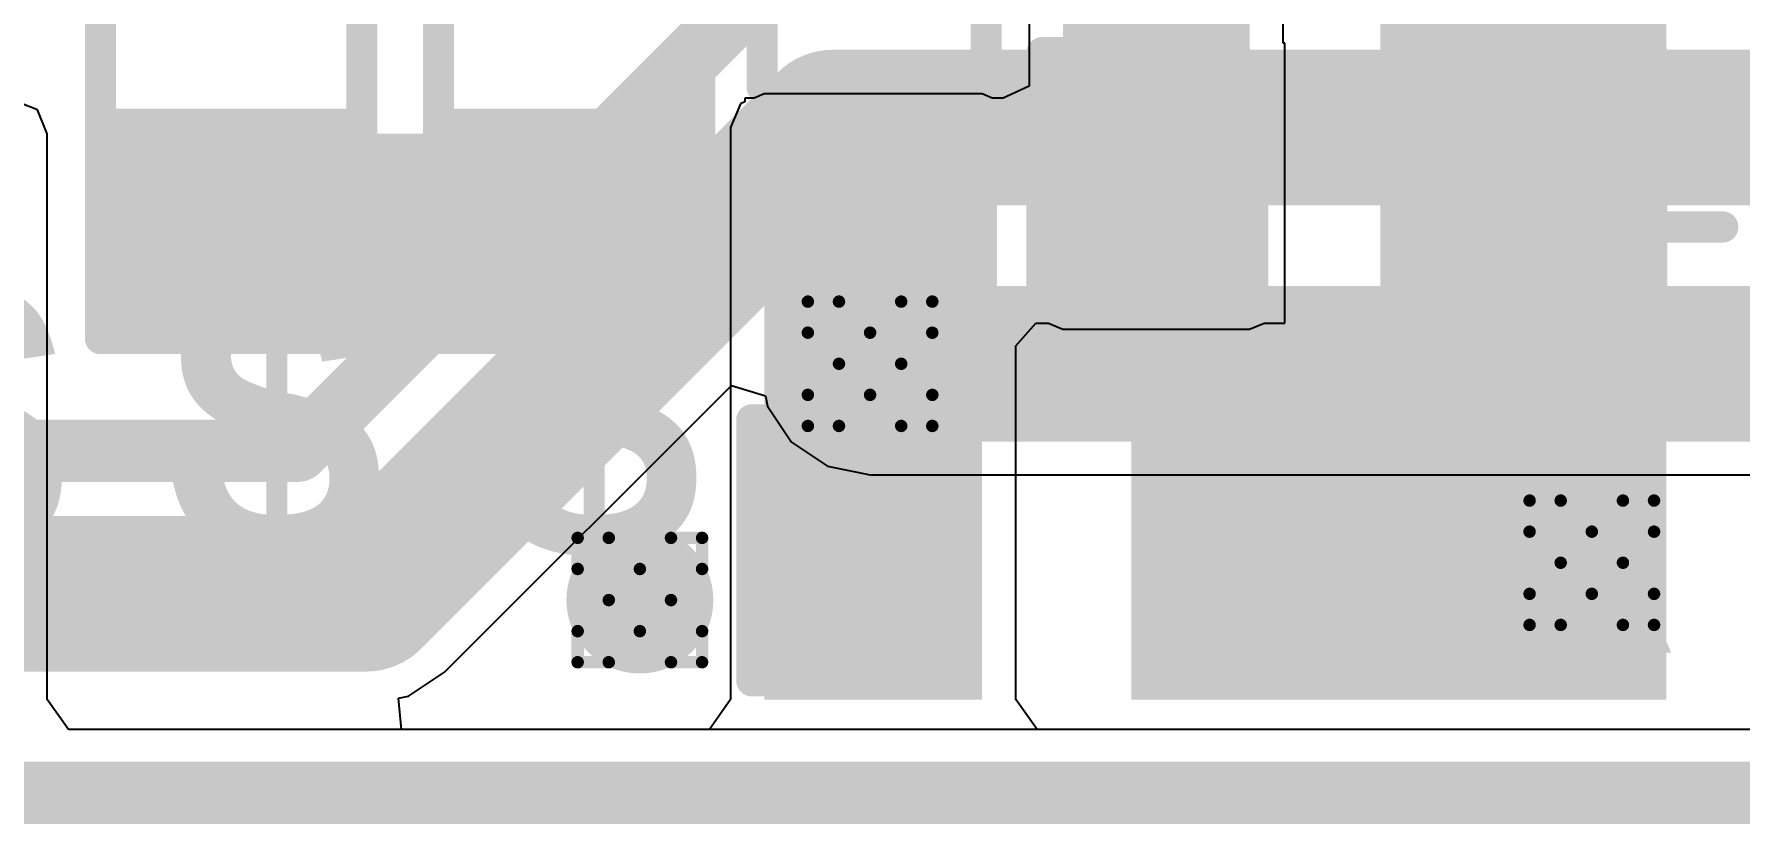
# Model space of a CAD drawing. Header units: inches. Extents: x -0.2 to 17.4, y -0.2 to 2.6.
# Drawn here: x 0.9396 to 1.2138, y -0.062 to 0.065 of the extents above; entities that cross this region are included whole.
import ezdxf

# ---------------------------------------------------------------- set-up
doc = ezdxf.new("R2010")
doc.units = ezdxf.units.IN
doc.header["$MEASUREMENT"] = 0
for name, color, linetype in [('Board_Outline', 216, 'Continuous'), ('Bottom Layer', 5, 'Continuous'), ('Drill Drawing', 1, 'Continuous'), ('Top Layer', 1, 'Continuous'), ('Top Overlay', 2, 'Continuous'), ('Top Paste', 8, 'Continuous'), ('Top Solder', 216, 'Continuous'), ('Via Holes', 16, 'Continuous')]:
    doc.layers.add(name, color=color, linetype=linetype)
doc.styles.add('Arial_Bold', font='', dxfattribs={"height": 0.2})
doc.styles.get('Arial_Bold').set_extended_font_data('Arial', bold=True)

# ---------------------------------------------------------------- blocks, each defined once
blk = doc.blocks.new('R___0603_34')
at = {"layer": 'Top Layer'}
for points in [[(-0.015, 0.0175), (-0.015, -0.0175), (-0.045, -0.0175), (-0.045, 0.0175)], [(0.045, 0.0175), (0.045, -0.0175), (0.015, -0.0175), (0.015, 0.0175)]]:
    blk.add_hatch(color=1, dxfattribs=at).paths.add_polyline_path(points)
at = {"layer": 'Top Paste'}
for points in [[(-0.015, 0.0175), (-0.015, -0.0175), (-0.045, -0.0175), (-0.045, 0.0175)], [(0.045, 0.0175), (0.045, -0.0175), (0.015, -0.0175), (0.015, 0.0175)]]:
    blk.add_hatch(color=8, dxfattribs=at).paths.add_polyline_path(points)
at = {"layer": 'Top Solder'}
for points in [[(-0.011, 0.0215), (-0.011, -0.0215), (-0.049, -0.0215), (-0.049, 0.0215)], [(0.049, 0.0215), (0.049, -0.0215), (0.011, -0.0215), (0.011, 0.0215)]]:
    blk.add_hatch(color=216, dxfattribs=at).paths.add_polyline_path(points)
at = {"layer": 'Top Overlay'}
for points in [[(-0.048, 0.021, 0.005, 0.005, 0), (0.048, 0.021, 0.005, 0.005, 0)], [(-0.048, 0.021, 0.005, 0.005, 0), (-0.048, -0.021, 0.005, 0.005, 0)], [(0.048, 0.021, 0.005, 0.005, 0), (0.048, -0.021, 0.005, 0.005, 0)], [(-0.048, -0.021, 0.005, 0.005, 0), (0.048, -0.021, 0.005, 0.005, 0)]]:
    blk.add_lwpolyline(points, format="xyseb", dxfattribs=at)
for points in [[(-0.04925, 0.021, 0.0025, 0.0025, 1), (-0.04675, 0.021, 0.0025, 0.0025, 1)], [(-0.04925, 0.021, 0.0025, 0.0025, 1), (-0.04675, 0.021, 0.0025, 0.0025, 1)], [(0.04675, 0.021, 0.0025, 0.0025, 1), (0.04925, 0.021, 0.0025, 0.0025, 1)], [(0.04675, 0.021, 0.0025, 0.0025, 1), (0.04925, 0.021, 0.0025, 0.0025, 1)], [(-0.04925, -0.021, 0.0025, 0.0025, 1), (-0.04675, -0.021, 0.0025, 0.0025, 1)], [(-0.04925, -0.021, 0.0025, 0.0025, 1), (-0.04675, -0.021, 0.0025, 0.0025, 1)], [(0.04675, -0.021, 0.0025, 0.0025, 1), (0.04925, -0.021, 0.0025, 0.0025, 1)], [(0.04675, -0.021, 0.0025, 0.0025, 1), (0.04925, -0.021, 0.0025, 0.0025, 1)]]:
    blk.add_lwpolyline(points, format="xyseb", close=True, dxfattribs=at)
blk = doc.blocks.new('R___0603_35')
at = {"layer": 'Top Layer'}
for points in [[(-0.015, 0.0175), (-0.015, -0.0175), (-0.045, -0.0175), (-0.045, 0.0175)], [(0.045, 0.0175), (0.045, -0.0175), (0.015, -0.0175), (0.015, 0.0175)]]:
    blk.add_hatch(color=1, dxfattribs=at).paths.add_polyline_path(points)
at = {"layer": 'Top Paste'}
for points in [[(-0.015, 0.0175), (-0.015, -0.0175), (-0.045, -0.0175), (-0.045, 0.0175)], [(0.045, 0.0175), (0.045, -0.0175), (0.015, -0.0175), (0.015, 0.0175)]]:
    blk.add_hatch(color=8, dxfattribs=at).paths.add_polyline_path(points)
at = {"layer": 'Top Solder'}
for points in [[(-0.011, 0.0215), (-0.011, -0.0215), (-0.049, -0.0215), (-0.049, 0.0215)], [(0.049, 0.0215), (0.049, -0.0215), (0.011, -0.0215), (0.011, 0.0215)]]:
    blk.add_hatch(color=216, dxfattribs=at).paths.add_polyline_path(points)
at = {"layer": 'Top Overlay'}
for points in [[(-0.048, 0.021, 0.005, 0.005, 0), (0.048, 0.021, 0.005, 0.005, 0)], [(-0.048, 0.021, 0.005, 0.005, 0), (-0.048, -0.021, 0.005, 0.005, 0)], [(0.048, 0.021, 0.005, 0.005, 0), (0.048, -0.021, 0.005, 0.005, 0)], [(-0.048, -0.021, 0.005, 0.005, 0), (0.048, -0.021, 0.005, 0.005, 0)]]:
    blk.add_lwpolyline(points, format="xyseb", dxfattribs=at)
for points in [[(-0.04925, 0.021, 0.0025, 0.0025, 1), (-0.04675, 0.021, 0.0025, 0.0025, 1)], [(-0.04925, 0.021, 0.0025, 0.0025, 1), (-0.04675, 0.021, 0.0025, 0.0025, 1)], [(0.04675, 0.021, 0.0025, 0.0025, 1), (0.04925, 0.021, 0.0025, 0.0025, 1)], [(0.04675, 0.021, 0.0025, 0.0025, 1), (0.04925, 0.021, 0.0025, 0.0025, 1)], [(-0.04925, -0.021, 0.0025, 0.0025, 1), (-0.04675, -0.021, 0.0025, 0.0025, 1)], [(-0.04925, -0.021, 0.0025, 0.0025, 1), (-0.04675, -0.021, 0.0025, 0.0025, 1)], [(0.04675, -0.021, 0.0025, 0.0025, 1), (0.04925, -0.021, 0.0025, 0.0025, 1)], [(0.04675, -0.021, 0.0025, 0.0025, 1), (0.04925, -0.021, 0.0025, 0.0025, 1)]]:
    blk.add_lwpolyline(points, format="xyseb", close=True, dxfattribs=at)
blk = doc.blocks.new('IND_0603__1608_M_______74')
at = {"layer": 'Top Layer'}
for points in [[(-0.03937, 0.01575), (-0.01575, 0.01575), (-0.01575, -0.01575), (-0.03937, -0.01575)], [(0.01575, 0.01575), (0.03937, 0.01575), (0.03937, -0.01575), (0.01575, -0.01575)]]:
    blk.add_hatch(color=1, dxfattribs=at).paths.add_polyline_path(points)
at = {"layer": 'Top Paste'}
for points in [[(-0.03937, 0.01575), (-0.01575, 0.01575), (-0.01575, -0.01575), (-0.03937, -0.01575)], [(0.01575, 0.01575), (0.03937, 0.01575), (0.03937, -0.01575), (0.01575, -0.01575)]]:
    blk.add_hatch(color=8, dxfattribs=at).paths.add_polyline_path(points)
at = {"layer": 'Top Solder'}
for points in [[(-0.04337, 0.01975), (-0.01175, 0.01975), (-0.01175, -0.01975), (-0.04337, -0.01975)], [(0.01175, 0.01975), (0.04337, 0.01975), (0.04337, -0.01975), (0.01175, -0.01975)]]:
    blk.add_hatch(color=216, dxfattribs=at).paths.add_polyline_path(points)
at = {"layer": 'Top Overlay'}
for points in [[(0.009, 0.018, 0.005, 0.005, 0), (-0.008, 0.018, 0.005, 0.005, 0)], [(0.009, -0.018, 0.005, 0.005, 0), (-0.008, -0.018, 0.005, 0.005, 0)]]:
    blk.add_lwpolyline(points, format="xyseb", dxfattribs=at)
for points in [[(-0.00925, 0.018, 0.0025, 0.0025, 1), (-0.00675, 0.018, 0.0025, 0.0025, 1)], [(0.00775, 0.018, 0.0025, 0.0025, 1), (0.01025, 0.018, 0.0025, 0.0025, 1)], [(-0.00925, -0.018, 0.0025, 0.0025, 1), (-0.00675, -0.018, 0.0025, 0.0025, 1)], [(0.00775, -0.018, 0.0025, 0.0025, 1), (0.01025, -0.018, 0.0025, 0.0025, 1)]]:
    blk.add_lwpolyline(points, format="xyseb", close=True, dxfattribs=at)
blk = doc.blocks.new('C___0603_87')
at = {"layer": 'Top Layer'}
for points in [[(-0.015, 0.0175), (-0.015, -0.0175), (-0.045, -0.0175), (-0.045, 0.0175)], [(0.045, 0.0175), (0.045, -0.0175), (0.015, -0.0175), (0.015, 0.0175)]]:
    blk.add_hatch(color=1, dxfattribs=at).paths.add_polyline_path(points)
at = {"layer": 'Top Paste'}
for points in [[(-0.015, 0.0175), (-0.015, -0.0175), (-0.045, -0.0175), (-0.045, 0.0175)], [(0.045, 0.0175), (0.045, -0.0175), (0.015, -0.0175), (0.015, 0.0175)]]:
    blk.add_hatch(color=8, dxfattribs=at).paths.add_polyline_path(points)
at = {"layer": 'Top Solder'}
for points in [[(-0.01264, 0.01986), (-0.01264, -0.01986), (-0.04736, -0.01986), (-0.04736, 0.01986)], [(0.04736, 0.01986), (0.04736, -0.01986), (0.01264, -0.01986), (0.01264, 0.01986)]]:
    blk.add_hatch(color=216, dxfattribs=at).paths.add_polyline_path(points)
at = {"layer": 'Top Overlay'}
for points in [[(-0.049, 0.021, 0.005, 0.005, 0), (-0.049, -0.021, 0.005, 0.005, 0)], [(-0.018, 0.021, 0.005, 0.005, 0), (-0.049, 0.021, 0.005, 0.005, 0)], [(0.049, 0.021, 0.005, 0.005, 0), (0.018, 0.021, 0.005, 0.005, 0)], [(0.049, 0.021, 0.005, 0.005, 0), (0.049, -0.021, 0.005, 0.005, 0)], [(-0.018, -0.021, 0.005, 0.005, 0), (-0.049, -0.021, 0.005, 0.005, 0)], [(0.049, -0.021, 0.005, 0.005, 0), (0.018, -0.021, 0.005, 0.005, 0)]]:
    blk.add_lwpolyline(points, format="xyseb", dxfattribs=at)
for points in [[(-0.05025, 0.021, 0.0025, 0.0025, 1), (-0.04775, 0.021, 0.0025, 0.0025, 1)], [(-0.05025, 0.021, 0.0025, 0.0025, 1), (-0.04775, 0.021, 0.0025, 0.0025, 1)], [(-0.01925, 0.021, 0.0025, 0.0025, 1), (-0.01675, 0.021, 0.0025, 0.0025, 1)], [(0.01675, 0.021, 0.0025, 0.0025, 1), (0.01925, 0.021, 0.0025, 0.0025, 1)], [(0.04775, 0.021, 0.0025, 0.0025, 1), (0.05025, 0.021, 0.0025, 0.0025, 1)], [(0.04775, 0.021, 0.0025, 0.0025, 1), (0.05025, 0.021, 0.0025, 0.0025, 1)], [(-0.05025, -0.021, 0.0025, 0.0025, 1), (-0.04775, -0.021, 0.0025, 0.0025, 1)], [(-0.05025, -0.021, 0.0025, 0.0025, 1), (-0.04775, -0.021, 0.0025, 0.0025, 1)], [(-0.01925, -0.021, 0.0025, 0.0025, 1), (-0.01675, -0.021, 0.0025, 0.0025, 1)], [(0.01675, -0.021, 0.0025, 0.0025, 1), (0.01925, -0.021, 0.0025, 0.0025, 1)], [(0.04775, -0.021, 0.0025, 0.0025, 1), (0.05025, -0.021, 0.0025, 0.0025, 1)], [(0.04775, -0.021, 0.0025, 0.0025, 1), (0.05025, -0.021, 0.0025, 0.0025, 1)]]:
    blk.add_lwpolyline(points, format="xyseb", close=True, dxfattribs=at)
blk = doc.blocks.new('C___0603_88')
at = {"layer": 'Top Layer'}
for points in [[(-0.015, 0.0175), (-0.015, -0.0175), (-0.045, -0.0175), (-0.045, 0.0175)], [(0.045, 0.0175), (0.045, -0.0175), (0.015, -0.0175), (0.015, 0.0175)]]:
    blk.add_hatch(color=1, dxfattribs=at).paths.add_polyline_path(points)
at = {"layer": 'Top Paste'}
for points in [[(-0.015, 0.0175), (-0.015, -0.0175), (-0.045, -0.0175), (-0.045, 0.0175)], [(0.045, 0.0175), (0.045, -0.0175), (0.015, -0.0175), (0.015, 0.0175)]]:
    blk.add_hatch(color=8, dxfattribs=at).paths.add_polyline_path(points)
at = {"layer": 'Top Solder'}
for points in [[(-0.01264, 0.01986), (-0.01264, -0.01986), (-0.04736, -0.01986), (-0.04736, 0.01986)], [(0.04736, 0.01986), (0.04736, -0.01986), (0.01264, -0.01986), (0.01264, 0.01986)]]:
    blk.add_hatch(color=216, dxfattribs=at).paths.add_polyline_path(points)
at = {"layer": 'Top Overlay'}
for points in [[(-0.049, 0.021, 0.005, 0.005, 0), (-0.049, -0.021, 0.005, 0.005, 0)], [(-0.018, 0.021, 0.005, 0.005, 0), (-0.049, 0.021, 0.005, 0.005, 0)], [(0.049, 0.021, 0.005, 0.005, 0), (0.018, 0.021, 0.005, 0.005, 0)], [(0.049, 0.021, 0.005, 0.005, 0), (0.049, -0.021, 0.005, 0.005, 0)], [(-0.018, -0.021, 0.005, 0.005, 0), (-0.049, -0.021, 0.005, 0.005, 0)], [(0.049, -0.021, 0.005, 0.005, 0), (0.018, -0.021, 0.005, 0.005, 0)]]:
    blk.add_lwpolyline(points, format="xyseb", dxfattribs=at)
for points in [[(-0.05025, 0.021, 0.0025, 0.0025, 1), (-0.04775, 0.021, 0.0025, 0.0025, 1)], [(-0.05025, 0.021, 0.0025, 0.0025, 1), (-0.04775, 0.021, 0.0025, 0.0025, 1)], [(-0.01925, 0.021, 0.0025, 0.0025, 1), (-0.01675, 0.021, 0.0025, 0.0025, 1)], [(0.01675, 0.021, 0.0025, 0.0025, 1), (0.01925, 0.021, 0.0025, 0.0025, 1)], [(0.04775, 0.021, 0.0025, 0.0025, 1), (0.05025, 0.021, 0.0025, 0.0025, 1)], [(0.04775, 0.021, 0.0025, 0.0025, 1), (0.05025, 0.021, 0.0025, 0.0025, 1)], [(-0.05025, -0.021, 0.0025, 0.0025, 1), (-0.04775, -0.021, 0.0025, 0.0025, 1)], [(-0.05025, -0.021, 0.0025, 0.0025, 1), (-0.04775, -0.021, 0.0025, 0.0025, 1)], [(-0.01925, -0.021, 0.0025, 0.0025, 1), (-0.01675, -0.021, 0.0025, 0.0025, 1)], [(0.01675, -0.021, 0.0025, 0.0025, 1), (0.01925, -0.021, 0.0025, 0.0025, 1)], [(0.04775, -0.021, 0.0025, 0.0025, 1), (0.05025, -0.021, 0.0025, 0.0025, 1)], [(0.04775, -0.021, 0.0025, 0.0025, 1), (0.05025, -0.021, 0.0025, 0.0025, 1)]]:
    blk.add_lwpolyline(points, format="xyseb", close=True, dxfattribs=at)

msp = doc.modelspace()

# ---------------------------------------------------------------- hatches: boundary and pattern name
at = {"layer": 'Bottom Layer'}
h = msp.add_hatch(color=5, dxfattribs=at)
edge = h.paths.add_edge_path()
edge.add_arc((1.074, 0.012), 0.01181, 0, 360)
h = msp.add_hatch(color=5, dxfattribs=at)
edge = h.paths.add_edge_path()
edge.add_arc((1.19, -0.02), 0.01181, 0, 360)
h = msp.add_hatch(color=5, dxfattribs=at)
edge = h.paths.add_edge_path()
edge.add_arc((1.037, -0.026), 0.01181, 0, 360)
at = {"layer": 'Top Layer'}
for points in [[(1.105, 0.023), (1.135, 0.023), (1.135, 0.107), (1.105, 0.107)], [(1.156, -0.042), (1.202, -0.042), (1.202, 0.109), (1.156, 0.109)], [(1.057, -0.042), (1.092, -0.042), (1.092, 0.05), (1.057, 0.05)], [(0.952, 0.018), (1.044, 0.018), (1.044, 0.049), (0.952, 0.049)], [(1.116, -0.042), (1.202, -0.042), (1.202, 0.004), (1.116, 0.004)]]:
    msp.add_hatch(color=1, dxfattribs=at).paths.add_polyline_path(points)
h = msp.add_hatch(color=1, dxfattribs=at)
edge = h.paths.add_edge_path()
edge.add_arc((1.074, 0.012), 0.01181, 0, 360)
h = msp.add_hatch(color=1, dxfattribs=at)
edge = h.paths.add_edge_path()
edge.add_arc((1.19, -0.02), 0.01181, 0, 360)
h = msp.add_hatch(color=1, dxfattribs=at)
edge = h.paths.add_edge_path()
edge.add_arc((1.037, -0.026), 0.01181, 0, 360)
at = {"layer": 'Via Holes'}
h = msp.add_hatch(color=7, dxfattribs=at)
edge = h.paths.add_edge_path()
edge.add_arc((1.074, 0.012), 0.00591, 0, 360)
h = msp.add_hatch(color=7, dxfattribs=at)
edge = h.paths.add_edge_path()
edge.add_arc((1.19, -0.02), 0.00591, 0, 360)
h = msp.add_hatch(color=7, dxfattribs=at)
edge = h.paths.add_edge_path()
edge.add_arc((1.037, -0.026), 0.00591, 0, 360)

# ---------------------------------------------------------------- linework, layer by layer
at = {"layer": 'Board_Outline'}
msp.add_lwpolyline([(-0.057, -0.057, 0.01, 0.01, 0), (1.986, -0.057, 0.01, 0.01, 0)], format="xyseb", dxfattribs=at)
at = {"layer": 'Bottom Layer'}
for p, q in [((1.00562, -0.03762), (1.05175, 0.00852)), ((1.05175, 0.00852), (1.05718, 0.00687)), ((1.05718, 0.00687), (1.05752, 0.00517)), ((1.05752, 0.00517), (1.06138, -0.00062)), ((1.06138, -0.00062), (1.06717, -0.00448)), ((1.06717, -0.00448), (1.074, -0.00584)), ((1.074, -0.00584), (1.532, -0.00584)), ((0.99983, -0.04148), (1.00562, -0.03762)), ((0.99822, -0.0418), (0.99983, -0.04148)), ((0.99871, -0.0468), (0.99822, -0.0418)), ((1.54098, -0.0468), (0.99871, -0.0468))]:
    msp.add_line(p, q, dxfattribs=at)
for points in [[(0.982, -0.002, 0.01, 0.01, 0), (1.1018, 0.1178, 0.01, 0.01, 0)], [(0.993, -0.025, 0.025, 0.025, 0), (1.068, 0.05, 0.025, 0.025, 0)], [(1.068, 0.05, 0.025, 0.025, 0), (1.479, 0.05, 0.025, 0.025, 0)], [(1.074, 0.012, 0.025, 0.025, 0), (1.532, 0.012, 0.025, 0.025, 0)], [(0.323, -0.002, 0.01, 0.01, 0), (0.982, -0.002, 0.01, 0.01, 0)], [(0.895, -0.025, 0.025, 0.025, 0), (0.993, -0.025, 0.025, 0.025, 0)]]:
    msp.add_lwpolyline(points, format="xyseb", dxfattribs=at)
for points in [[(1.06175, 0.05, 0.0125, 0.0125, 1), (1.07425, 0.05, 0.0125, 0.0125, 1)], [(1.06175, 0.05, 0.0125, 0.0125, 1), (1.07425, 0.05, 0.0125, 0.0125, 1)], [(1.06775, 0.012, 0.0125, 0.0125, 1), (1.08025, 0.012, 0.0125, 0.0125, 1)], [(0.9795, -0.002, 0.005, 0.005, 1), (0.9845, -0.002, 0.005, 0.005, 1)], [(0.9795, -0.002, 0.005, 0.005, 1), (0.9845, -0.002, 0.005, 0.005, 1)], [(0.98675, -0.025, 0.0125, 0.0125, 1), (0.99925, -0.025, 0.0125, 0.0125, 1)], [(0.98675, -0.025, 0.0125, 0.0125, 1), (0.99925, -0.025, 0.0125, 0.0125, 1)]]:
    msp.add_lwpolyline(points, format="xyseb", close=True, dxfattribs=at)
at = {"layer": 'Drill Drawing'}
for points in [[(1.064, 0.017, 0.002, 0.002, 0), (1.064, 0.022, 0.002, 0.002, 0)], [(1.064, 0.022, 0.002, 0.002, 0), (1.069, 0.022, 0.002, 0.002, 0)], [(1.069, 0.022, 0.002, 0.002, 0), (1.074, 0.017, 0.002, 0.002, 0)], [(1.074, 0.017, 0.002, 0.002, 0), (1.079, 0.022, 0.002, 0.002, 0)], [(1.079, 0.022, 0.002, 0.002, 0), (1.084, 0.022, 0.002, 0.002, 0)], [(1.084, 0.017, 0.002, 0.002, 0), (1.084, 0.022, 0.002, 0.002, 0)], [(1.064, 0.017, 0.002, 0.002, 0), (1.069, 0.012, 0.002, 0.002, 0)], [(1.079, 0.012, 0.002, 0.002, 0), (1.084, 0.017, 0.002, 0.002, 0)], [(1.064, 0.007, 0.002, 0.002, 0), (1.069, 0.012, 0.002, 0.002, 0)], [(1.079, 0.012, 0.002, 0.002, 0), (1.084, 0.007, 0.002, 0.002, 0)], [(1.064, 0.002, 0.002, 0.002, 0), (1.064, 0.007, 0.002, 0.002, 0)], [(1.069, 0.002, 0.002, 0.002, 0), (1.074, 0.007, 0.002, 0.002, 0)], [(1.074, 0.007, 0.002, 0.002, 0), (1.079, 0.002, 0.002, 0.002, 0)], [(1.084, 0.002, 0.002, 0.002, 0), (1.084, 0.007, 0.002, 0.002, 0)], [(1.064, 0.002, 0.002, 0.002, 0), (1.069, 0.002, 0.002, 0.002, 0)], [(1.079, 0.002, 0.002, 0.002, 0), (1.084, 0.002, 0.002, 0.002, 0)], [(1.18, -0.015, 0.002, 0.002, 0), (1.18, -0.01, 0.002, 0.002, 0)], [(1.18, -0.01, 0.002, 0.002, 0), (1.185, -0.01, 0.002, 0.002, 0)], [(1.185, -0.01, 0.002, 0.002, 0), (1.19, -0.015, 0.002, 0.002, 0)], [(1.19, -0.015, 0.002, 0.002, 0), (1.195, -0.01, 0.002, 0.002, 0)], [(1.195, -0.01, 0.002, 0.002, 0), (1.2, -0.01, 0.002, 0.002, 0)], [(1.2, -0.015, 0.002, 0.002, 0), (1.2, -0.01, 0.002, 0.002, 0)], [(1.027, -0.021, 0.002, 0.002, 0), (1.027, -0.016, 0.002, 0.002, 0)], [(1.027, -0.016, 0.002, 0.002, 0), (1.032, -0.016, 0.002, 0.002, 0)], [(1.032, -0.016, 0.002, 0.002, 0), (1.037, -0.021, 0.002, 0.002, 0)], [(1.037, -0.021, 0.002, 0.002, 0), (1.042, -0.016, 0.002, 0.002, 0)], [(1.042, -0.016, 0.002, 0.002, 0), (1.047, -0.016, 0.002, 0.002, 0)], [(1.047, -0.021, 0.002, 0.002, 0), (1.047, -0.016, 0.002, 0.002, 0)], [(1.18, -0.015, 0.002, 0.002, 0), (1.185, -0.02, 0.002, 0.002, 0)], [(1.195, -0.02, 0.002, 0.002, 0), (1.2, -0.015, 0.002, 0.002, 0)], [(1.18, -0.025, 0.002, 0.002, 0), (1.185, -0.02, 0.002, 0.002, 0)], [(1.195, -0.02, 0.002, 0.002, 0), (1.2, -0.025, 0.002, 0.002, 0)], [(1.027, -0.021, 0.002, 0.002, 0), (1.032, -0.026, 0.002, 0.002, 0)], [(1.042, -0.026, 0.002, 0.002, 0), (1.047, -0.021, 0.002, 0.002, 0)], [(1.18, -0.03, 0.002, 0.002, 0), (1.18, -0.025, 0.002, 0.002, 0)], [(1.185, -0.03, 0.002, 0.002, 0), (1.19, -0.025, 0.002, 0.002, 0)], [(1.19, -0.025, 0.002, 0.002, 0), (1.195, -0.03, 0.002, 0.002, 0)], [(1.2, -0.03, 0.002, 0.002, 0), (1.2, -0.025, 0.002, 0.002, 0)], [(1.027, -0.031, 0.002, 0.002, 0), (1.032, -0.026, 0.002, 0.002, 0)], [(1.042, -0.026, 0.002, 0.002, 0), (1.047, -0.031, 0.002, 0.002, 0)], [(1.027, -0.036, 0.002, 0.002, 0), (1.027, -0.031, 0.002, 0.002, 0)], [(1.032, -0.036, 0.002, 0.002, 0), (1.037, -0.031, 0.002, 0.002, 0)], [(1.037, -0.031, 0.002, 0.002, 0), (1.042, -0.036, 0.002, 0.002, 0)], [(1.047, -0.036, 0.002, 0.002, 0), (1.047, -0.031, 0.002, 0.002, 0)], [(1.18, -0.03, 0.002, 0.002, 0), (1.185, -0.03, 0.002, 0.002, 0)], [(1.195, -0.03, 0.002, 0.002, 0), (1.2, -0.03, 0.002, 0.002, 0)], [(1.027, -0.036, 0.002, 0.002, 0), (1.032, -0.036, 0.002, 0.002, 0)], [(1.042, -0.036, 0.002, 0.002, 0), (1.047, -0.036, 0.002, 0.002, 0)]]:
    msp.add_lwpolyline(points, format="xyseb", dxfattribs=at)
for points in [[(1.0635, 0.022, 0.001, 0.001, 1), (1.0645, 0.022, 0.001, 0.001, 1)], [(1.0635, 0.022, 0.001, 0.001, 1), (1.0645, 0.022, 0.001, 0.001, 1)], [(1.0685, 0.022, 0.001, 0.001, 1), (1.0695, 0.022, 0.001, 0.001, 1)], [(1.0685, 0.022, 0.001, 0.001, 1), (1.0695, 0.022, 0.001, 0.001, 1)], [(1.0785, 0.022, 0.001, 0.001, 1), (1.0795, 0.022, 0.001, 0.001, 1)], [(1.0785, 0.022, 0.001, 0.001, 1), (1.0795, 0.022, 0.001, 0.001, 1)], [(1.0835, 0.022, 0.001, 0.001, 1), (1.0845, 0.022, 0.001, 0.001, 1)], [(1.0835, 0.022, 0.001, 0.001, 1), (1.0845, 0.022, 0.001, 0.001, 1)], [(1.0635, 0.017, 0.001, 0.001, 1), (1.0645, 0.017, 0.001, 0.001, 1)], [(1.0635, 0.017, 0.001, 0.001, 1), (1.0645, 0.017, 0.001, 0.001, 1)], [(1.0735, 0.017, 0.001, 0.001, 1), (1.0745, 0.017, 0.001, 0.001, 1)], [(1.0735, 0.017, 0.001, 0.001, 1), (1.0745, 0.017, 0.001, 0.001, 1)], [(1.0835, 0.017, 0.001, 0.001, 1), (1.0845, 0.017, 0.001, 0.001, 1)], [(1.0835, 0.017, 0.001, 0.001, 1), (1.0845, 0.017, 0.001, 0.001, 1)], [(1.0685, 0.012, 0.001, 0.001, 1), (1.0695, 0.012, 0.001, 0.001, 1)], [(1.0685, 0.012, 0.001, 0.001, 1), (1.0695, 0.012, 0.001, 0.001, 1)], [(1.0785, 0.012, 0.001, 0.001, 1), (1.0795, 0.012, 0.001, 0.001, 1)], [(1.0785, 0.012, 0.001, 0.001, 1), (1.0795, 0.012, 0.001, 0.001, 1)], [(1.0635, 0.007, 0.001, 0.001, 1), (1.0645, 0.007, 0.001, 0.001, 1)], [(1.0635, 0.007, 0.001, 0.001, 1), (1.0645, 0.007, 0.001, 0.001, 1)], [(1.0735, 0.007, 0.001, 0.001, 1), (1.0745, 0.007, 0.001, 0.001, 1)], [(1.0735, 0.007, 0.001, 0.001, 1), (1.0745, 0.007, 0.001, 0.001, 1)], [(1.0835, 0.007, 0.001, 0.001, 1), (1.0845, 0.007, 0.001, 0.001, 1)], [(1.0835, 0.007, 0.001, 0.001, 1), (1.0845, 0.007, 0.001, 0.001, 1)], [(1.0635, 0.002, 0.001, 0.001, 1), (1.0645, 0.002, 0.001, 0.001, 1)], [(1.0635, 0.002, 0.001, 0.001, 1), (1.0645, 0.002, 0.001, 0.001, 1)], [(1.0685, 0.002, 0.001, 0.001, 1), (1.0695, 0.002, 0.001, 0.001, 1)], [(1.0685, 0.002, 0.001, 0.001, 1), (1.0695, 0.002, 0.001, 0.001, 1)], [(1.0785, 0.002, 0.001, 0.001, 1), (1.0795, 0.002, 0.001, 0.001, 1)], [(1.0785, 0.002, 0.001, 0.001, 1), (1.0795, 0.002, 0.001, 0.001, 1)], [(1.0835, 0.002, 0.001, 0.001, 1), (1.0845, 0.002, 0.001, 0.001, 1)], [(1.0835, 0.002, 0.001, 0.001, 1), (1.0845, 0.002, 0.001, 0.001, 1)], [(1.1795, -0.01, 0.001, 0.001, 1), (1.1805, -0.01, 0.001, 0.001, 1)], [(1.1795, -0.01, 0.001, 0.001, 1), (1.1805, -0.01, 0.001, 0.001, 1)], [(1.1845, -0.01, 0.001, 0.001, 1), (1.1855, -0.01, 0.001, 0.001, 1)], [(1.1845, -0.01, 0.001, 0.001, 1), (1.1855, -0.01, 0.001, 0.001, 1)], [(1.1945, -0.01, 0.001, 0.001, 1), (1.1955, -0.01, 0.001, 0.001, 1)], [(1.1945, -0.01, 0.001, 0.001, 1), (1.1955, -0.01, 0.001, 0.001, 1)], [(1.1995, -0.01, 0.001, 0.001, 1), (1.2005, -0.01, 0.001, 0.001, 1)], [(1.1995, -0.01, 0.001, 0.001, 1), (1.2005, -0.01, 0.001, 0.001, 1)], [(1.0265, -0.016, 0.001, 0.001, 1), (1.0275, -0.016, 0.001, 0.001, 1)], [(1.0265, -0.016, 0.001, 0.001, 1), (1.0275, -0.016, 0.001, 0.001, 1)], [(1.0315, -0.016, 0.001, 0.001, 1), (1.0325, -0.016, 0.001, 0.001, 1)], [(1.0315, -0.016, 0.001, 0.001, 1), (1.0325, -0.016, 0.001, 0.001, 1)], [(1.0415, -0.016, 0.001, 0.001, 1), (1.0425, -0.016, 0.001, 0.001, 1)], [(1.0415, -0.016, 0.001, 0.001, 1), (1.0425, -0.016, 0.001, 0.001, 1)], [(1.0465, -0.016, 0.001, 0.001, 1), (1.0475, -0.016, 0.001, 0.001, 1)], [(1.0465, -0.016, 0.001, 0.001, 1), (1.0475, -0.016, 0.001, 0.001, 1)], [(1.1795, -0.015, 0.001, 0.001, 1), (1.1805, -0.015, 0.001, 0.001, 1)], [(1.1795, -0.015, 0.001, 0.001, 1), (1.1805, -0.015, 0.001, 0.001, 1)], [(1.1895, -0.015, 0.001, 0.001, 1), (1.1905, -0.015, 0.001, 0.001, 1)], [(1.1895, -0.015, 0.001, 0.001, 1), (1.1905, -0.015, 0.001, 0.001, 1)], [(1.1995, -0.015, 0.001, 0.001, 1), (1.2005, -0.015, 0.001, 0.001, 1)], [(1.1995, -0.015, 0.001, 0.001, 1), (1.2005, -0.015, 0.001, 0.001, 1)], [(1.1845, -0.02, 0.001, 0.001, 1), (1.1855, -0.02, 0.001, 0.001, 1)], [(1.1845, -0.02, 0.001, 0.001, 1), (1.1855, -0.02, 0.001, 0.001, 1)], [(1.1945, -0.02, 0.001, 0.001, 1), (1.1955, -0.02, 0.001, 0.001, 1)], [(1.1945, -0.02, 0.001, 0.001, 1), (1.1955, -0.02, 0.001, 0.001, 1)], [(1.0265, -0.021, 0.001, 0.001, 1), (1.0275, -0.021, 0.001, 0.001, 1)], [(1.0265, -0.021, 0.001, 0.001, 1), (1.0275, -0.021, 0.001, 0.001, 1)], [(1.0365, -0.021, 0.001, 0.001, 1), (1.0375, -0.021, 0.001, 0.001, 1)], [(1.0365, -0.021, 0.001, 0.001, 1), (1.0375, -0.021, 0.001, 0.001, 1)], [(1.0465, -0.021, 0.001, 0.001, 1), (1.0475, -0.021, 0.001, 0.001, 1)], [(1.0465, -0.021, 0.001, 0.001, 1), (1.0475, -0.021, 0.001, 0.001, 1)], [(1.1795, -0.025, 0.001, 0.001, 1), (1.1805, -0.025, 0.001, 0.001, 1)], [(1.1795, -0.025, 0.001, 0.001, 1), (1.1805, -0.025, 0.001, 0.001, 1)], [(1.1895, -0.025, 0.001, 0.001, 1), (1.1905, -0.025, 0.001, 0.001, 1)], [(1.1895, -0.025, 0.001, 0.001, 1), (1.1905, -0.025, 0.001, 0.001, 1)], [(1.1995, -0.025, 0.001, 0.001, 1), (1.2005, -0.025, 0.001, 0.001, 1)], [(1.1995, -0.025, 0.001, 0.001, 1), (1.2005, -0.025, 0.001, 0.001, 1)], [(1.0315, -0.026, 0.001, 0.001, 1), (1.0325, -0.026, 0.001, 0.001, 1)], [(1.0315, -0.026, 0.001, 0.001, 1), (1.0325, -0.026, 0.001, 0.001, 1)], [(1.0415, -0.026, 0.001, 0.001, 1), (1.0425, -0.026, 0.001, 0.001, 1)], [(1.0415, -0.026, 0.001, 0.001, 1), (1.0425, -0.026, 0.001, 0.001, 1)], [(1.0265, -0.031, 0.001, 0.001, 1), (1.0275, -0.031, 0.001, 0.001, 1)], [(1.0265, -0.031, 0.001, 0.001, 1), (1.0275, -0.031, 0.001, 0.001, 1)], [(1.0365, -0.031, 0.001, 0.001, 1), (1.0375, -0.031, 0.001, 0.001, 1)], [(1.0365, -0.031, 0.001, 0.001, 1), (1.0375, -0.031, 0.001, 0.001, 1)], [(1.0465, -0.031, 0.001, 0.001, 1), (1.0475, -0.031, 0.001, 0.001, 1)], [(1.0465, -0.031, 0.001, 0.001, 1), (1.0475, -0.031, 0.001, 0.001, 1)], [(1.1795, -0.03, 0.001, 0.001, 1), (1.1805, -0.03, 0.001, 0.001, 1)], [(1.1795, -0.03, 0.001, 0.001, 1), (1.1805, -0.03, 0.001, 0.001, 1)], [(1.1845, -0.03, 0.001, 0.001, 1), (1.1855, -0.03, 0.001, 0.001, 1)], [(1.1845, -0.03, 0.001, 0.001, 1), (1.1855, -0.03, 0.001, 0.001, 1)], [(1.1945, -0.03, 0.001, 0.001, 1), (1.1955, -0.03, 0.001, 0.001, 1)], [(1.1945, -0.03, 0.001, 0.001, 1), (1.1955, -0.03, 0.001, 0.001, 1)], [(1.1995, -0.03, 0.001, 0.001, 1), (1.2005, -0.03, 0.001, 0.001, 1)], [(1.1995, -0.03, 0.001, 0.001, 1), (1.2005, -0.03, 0.001, 0.001, 1)], [(1.0265, -0.036, 0.001, 0.001, 1), (1.0275, -0.036, 0.001, 0.001, 1)], [(1.0265, -0.036, 0.001, 0.001, 1), (1.0275, -0.036, 0.001, 0.001, 1)], [(1.0315, -0.036, 0.001, 0.001, 1), (1.0325, -0.036, 0.001, 0.001, 1)], [(1.0315, -0.036, 0.001, 0.001, 1), (1.0325, -0.036, 0.001, 0.001, 1)], [(1.0415, -0.036, 0.001, 0.001, 1), (1.0425, -0.036, 0.001, 0.001, 1)], [(1.0415, -0.036, 0.001, 0.001, 1), (1.0425, -0.036, 0.001, 0.001, 1)], [(1.0465, -0.036, 0.001, 0.001, 1), (1.0475, -0.036, 0.001, 0.001, 1)], [(1.0465, -0.036, 0.001, 0.001, 1), (1.0475, -0.036, 0.001, 0.001, 1)]]:
    msp.add_lwpolyline(points, format="xyseb", close=True, dxfattribs=at)
at = {"layer": 'Top Layer'}
for p, q in [((1.14041, 0.06355), (1.14041, 0.107)), ((1.09959, 0.07159), (1.09959, 0.05667)), ((1.14064, 0.06355), (1.14041, 0.06355)), ((1.14064, 0.01855), (1.14064, 0.06355)), ((1.057, 0.05541), (1.05538, 0.05474)), ((1.092, 0.05541), (1.057, 0.05541)), ((1.09362, 0.05474), (1.092, 0.05541)), ((1.09959, 0.05667), (1.09539, 0.05474)), ((0.94016, 0.05283), (0.93747, 0.05394)), ((0.94175, 0.049), (0.94016, 0.05283)), ((1.05317, 0.05383), (1.05159, 0.05)), ((1.05389, 0.05412), (1.05317, 0.05383)), ((1.05538, 0.05474), (1.05389, 0.05474)), ((1.05389, 0.05474), (1.05389, 0.05412)), ((1.09459, 0.05474), (1.09362, 0.05474)), ((1.09539, 0.05474), (1.09459, 0.05474)), ((1.05159, 0.05), (1.05159, -0.042)), ((0.94175, 0.038), (0.94175, 0.049)), ((0.94175, -0.042), (0.94175, 0.038)), ((1.09741, 0.01488), (1.10064, 0.01855)), ((1.10064, 0.01855), (1.10268, 0.01855)), ((1.10268, 0.01855), (1.105, 0.01759)), ((1.105, 0.01759), (1.135, 0.01759)), ((1.135, 0.01759), (1.13732, 0.01855)), ((1.13732, 0.01855), (1.14064, 0.01855)), ((1.09741, -0.042), (1.09741, 0.01488)), ((0.94517, -0.0468), (0.94175, -0.042)), ((1.05159, -0.042), (1.04817, -0.0468)), ((1.10083, -0.0468), (1.09741, -0.042)), ((1.04817, -0.0468), (0.94517, -0.0468)), ((1.40238, -0.0468), (1.10083, -0.0468))]:
    msp.add_line(p, q, dxfattribs=at)
at = {"layer": 'Top Overlay'}
for points in [[(1.201, 0.034, 0.005, 0.005, 0), (1.21106, 0.034, 0.005, 0.005, 0)], [(1.093, 0.011, 0.005, 0.005, 0), (1.093, 0.022, 0.005, 0.005, 0)], [(1.093, 0.011, 0.005, 0.005, 0), (1.202, 0.011, 0.005, 0.005, 0)], [(1.202, 0.011, 0.005, 0.005, 0), (1.21, 0.003, 0.005, 0.005, 0)]]:
    msp.add_lwpolyline(points, format="xyseb", dxfattribs=at)
for points in [[(1.19975, 0.034, 0.0025, 0.0025, 1), (1.20225, 0.034, 0.0025, 0.0025, 1)], [(1.20981, 0.034, 0.0025, 0.0025, 1), (1.21231, 0.034, 0.0025, 0.0025, 1)], [(1.09175, 0.022, 0.0025, 0.0025, 1), (1.09425, 0.022, 0.0025, 0.0025, 1)], [(1.09175, 0.011, 0.0025, 0.0025, 1), (1.09425, 0.011, 0.0025, 0.0025, 1)], [(1.09175, 0.011, 0.0025, 0.0025, 1), (1.09425, 0.011, 0.0025, 0.0025, 1)], [(1.20075, 0.011, 0.0025, 0.0025, 1), (1.20325, 0.011, 0.0025, 0.0025, 1)], [(1.20075, 0.011, 0.0025, 0.0025, 1), (1.20325, 0.011, 0.0025, 0.0025, 1)], [(1.20875, 0.003, 0.0025, 0.0025, 1), (1.21125, 0.003, 0.0025, 0.0025, 1)]]:
    msp.add_lwpolyline(points, format="xyseb", close=True, dxfattribs=at)

# ---------------------------------------------------------------- block references
for name, p, rotation in [('R___0603_35', (0.9713, 0.06405), 90), ('R___0603_34', (1.02564, 0.06405), 90), ('IND_0603__1608_M_______74', (1.07464, 0.06549), 270), ('C___0603_87', (1.15064, 0.04105), 180), ('C___0603_88', (1.104, -0.018), 180)]:
    msp.add_blockref(name, p, dxfattribs=dict(rotation=rotation))

# ---------------------------------------------------------------- texts
at = {"layer": 'Top Overlay', "style": 'Arial_Bold'}
for s, height, p in [('$', 0.045, (0.91002, -0.0195)), ('$', 0.045, (0.96102, -0.0195)), ('$', 0.045, (1.01202, -0.0195)), ('^ ', 0.057, (1.158, -0.05524))]:
    msp.add_text(s, height=height, rotation=360, dxfattribs=at).set_placement(p)

doc.saveas('drawing.dxf')
